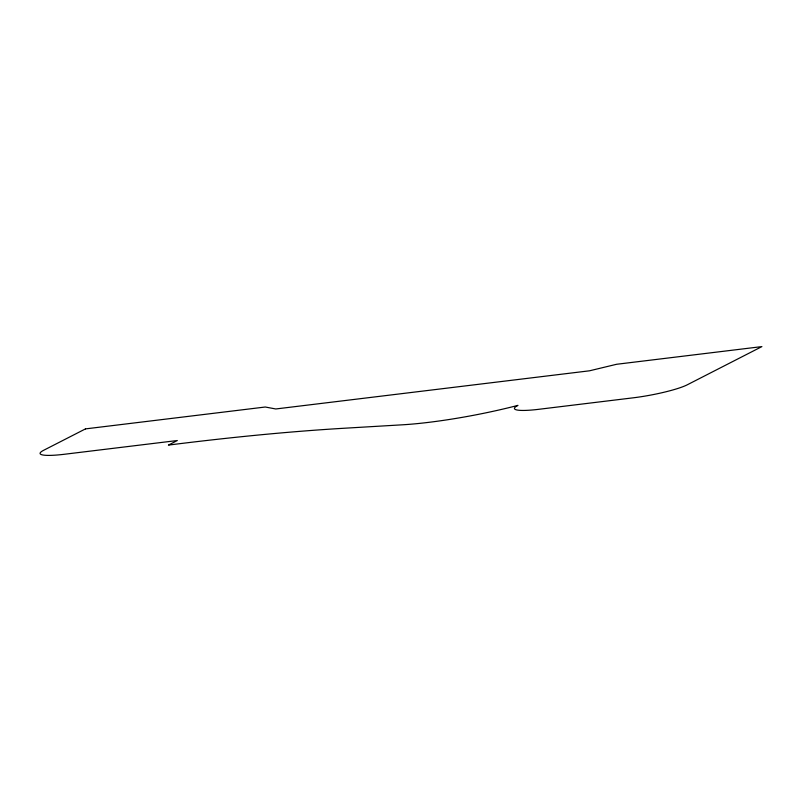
<?xml version="1.0" encoding="UTF-8"?>
<svg xmlns="http://www.w3.org/2000/svg" width="802" height="802" viewBox="0 0 802 802"><rect width="100%" height="100%" fill="white"/><g stroke="black" fill="none" stroke-linecap="round" stroke-linejoin="round"><path stroke-width="1.2" d="M85.483 428.89L43.579 450.333A41.784 5.814 -10.7 0 0 64.591 454.243L177.322 440.529L168.43 445.09A642.643 89.443 -10.7 0 1 344.299 428.238L402.383 424.809A104.471 14.536 -10.7 0 0 517.962 405.371A41.734 5.804 -10.7 0 0 538.974 409.281L633.189 397.822A41.784 5.814 -10.7 0 0 687.334 384.77L761.9 346.604L616.588 364.278L589.51 370.805L275.778 408.97L265.272 407.015L85.483 428.89"/></g></svg>
